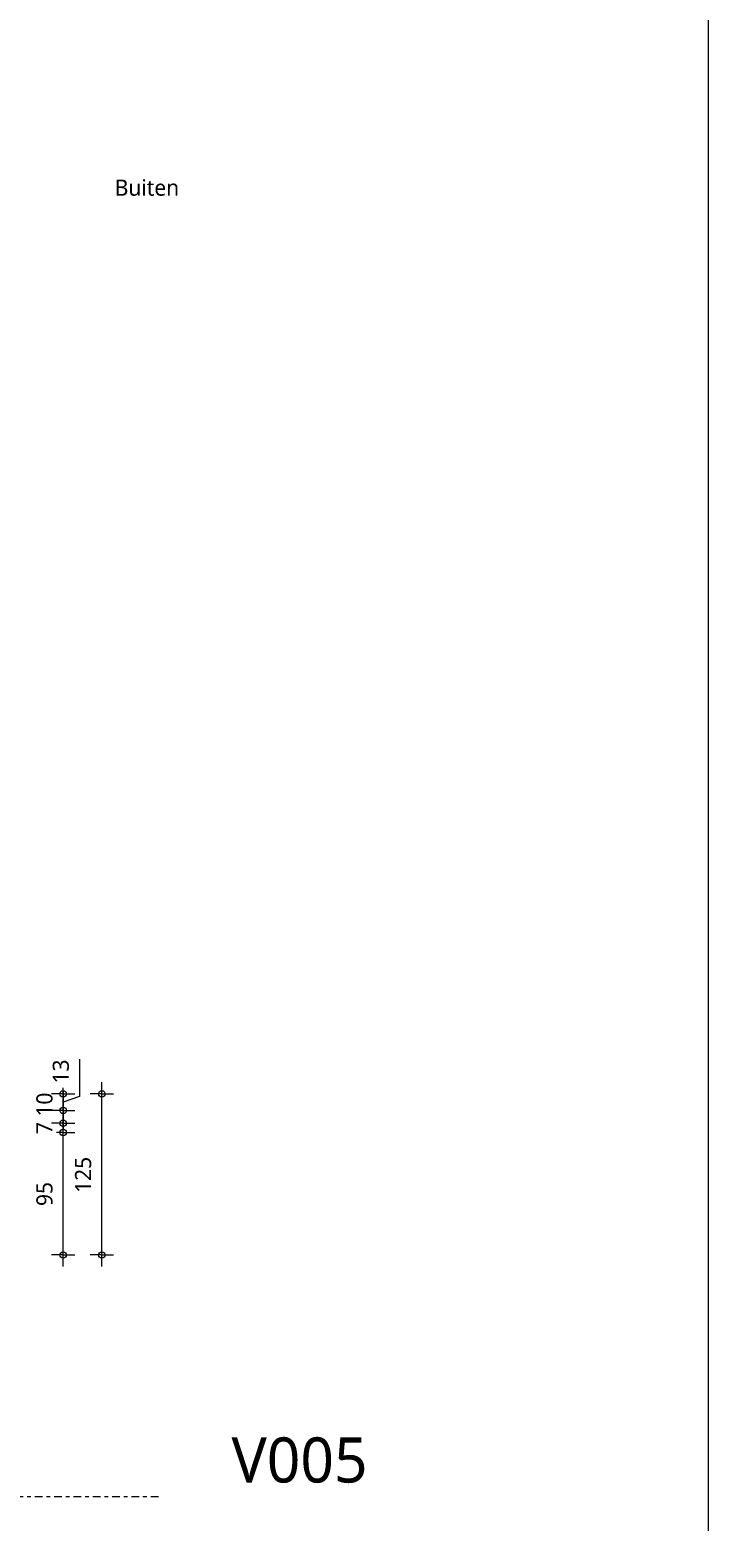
# Model space of a CAD drawing. Header units: millimetres. Extents: x 2125 to 5374, y 989 to 5495.
# Drawn here: x 4848 to 5374, y 2867 to 4025 of the extents above; entities that cross this region are included whole.
import ezdxf

# ---------------------------------------------------------------- set-up
doc = ezdxf.new("R2010")
doc.units = ezdxf.units.MM
doc.linetypes.add('MV_center', pattern=[15, 6, -3, 3, -3])
for name, color, linetype, lineweight in [('A-ANNO-DIMS', 211, 'Continuous', 13), ('A-ANNO-DIMS-5', 211, 'Continuous', 13), ('A-DETL', 90, 'Continuous', 13), ('A-DETL-GENF', 92, 'Continuous', 18), ('G-ANNO-TEXT', 231, 'Continuous', 13)]:
    doc.layers.add(name, color=color, linetype=linetype, lineweight=lineweight)
doc.styles.add('Segoe UI_2', font='segoeui.ttf', dxfattribs={"height": 12.5})
doc.styles.add('Segoe UI_5', font='segoeui.ttf', dxfattribs={"height": 35})
doc.dimstyles.new('2_5_mm', dxfattribs={"dimscale": 304.8, "dimtxt": 13.092049, "dimasz": 0.016404, "dimexe": 0.029528, "dimexo": 0.0625, "dimgap": 0.014764, "dimtad": 1, "dimdec": 0, "dimzin": 0, "dimdsep": 46, "dimtxsty": 'Segoe UI_2', "dimblk1": 'DOTBLANK', "dimblk2": 'DOTBLANK', "dimsah": 1, "dimcen": 0.09, "dimdle": 0.029528, "dimazin": 0, "dimtfac": 1, "dimtdec": 4, "dimtix": 1, "dimtmove": 0, "dimatfit": 3, "dimfxl": 0.029528, "dimfxlon": 1, "dimtvp": 1, "dimtfill": 1, "dimtolj": 1, "dimtzin": 0, "dimarcsym": 2})
doc.dimstyles.new('2_5_mm_1', dxfattribs={"dimscale": 304.8, "dimtxt": 13.092049, "dimasz": 0.016404, "dimexe": 0.029528, "dimexo": 0.0625, "dimgap": 0.014764, "dimtad": 1, "dimdec": 0, "dimzin": 0, "dimdsep": 46, "dimtxsty": 'Segoe UI_2', "dimblk1": 'DOTBLANK', "dimblk2": 'DOTBLANK', "dimsah": 1, "dimcen": 0.09, "dimdle": 0.029528, "dimazin": 0, "dimtfac": 1, "dimtdec": 4, "dimtix": 1, "dimtmove": 1, "dimatfit": 3, "dimfxl": 0.029528, "dimfxlon": 1, "dimtvp": 1, "dimtfill": 1, "dimtolj": 1, "dimtzin": 0, "dimarcsym": 2})

# ---------------------------------------------------------------- blocks, each defined once
blk = doc.blocks.new('NLRS_00_DI_maskeer - Type 1-4234679-Details Restauratie 1-5')
at = {"layer": 'A-DETL-GENF', "linetype": 'MV_center'}
blk.add_line((-100, 0), (599, 0), dxfattribs=at)
blk = doc.blocks.new('DIMBLOCK133-Details Restauratie 1-5')
at = {"layer": 'A-ANNO-DIMS-5'}
for p, q in [((4873.9, 3168.8), (4864.9, 3168.8)), ((4873.9, 3064.8), (4873.9, 3168.8)), ((4873.9, 3168.8), (4882.9, 3168.8)), ((4873.9, 3073.8), (4864.9, 3073.8)), ((4873.9, 3073.8), (4882.9, 3073.8))]:
    blk.add_line(p, q, dxfattribs=at)
for centre in [(4873.9, 3168.8), (4873.9, 3073.8)]:
    blk.add_circle(centre, 2.5, dxfattribs=at)
at = {"layer": 'A-ANNO-DIMS-5', "color": 0, "insert": (4853.1, 3111.8), "char_height": 12.5, "width": 22.852, "attachment_point": 1, "rotation": 90, "line_spacing_factor": 1.142579, "style": 'Segoe UI_2', "bg_fill": 3, "box_fill_scale": 1.25, "bg_fill_color": 9, "bg_fill_true_color": 13158600, "bg_fill_transparency": 0}
blk.add_mtext('95', dxfattribs=at)
blk = doc.blocks.new('_DotBlank')
at = {"color": 0, "linetype": 'ByBlock', "lineweight": -2}
blk.add_line((-0.5, 0), (-1, 0), dxfattribs=at)
blk.add_circle((0, 0), 0.5, dxfattribs=at)
blk = doc.blocks.new('DIMBLOCK134-Details Restauratie 1-5')
at = {"layer": 'A-ANNO-DIMS-5'}
for p, q in [((4873.9, 3176), (4864.9, 3176)), ((4873.9, 3168.8), (4873.9, 3176)), ((4873.9, 3176), (4882.9, 3176)), ((4873.9, 3168.8), (4864.9, 3168.8)), ((4873.9, 3168.8), (4882.9, 3168.8))]:
    blk.add_line(p, q, dxfattribs=at)
for centre in [(4873.9, 3176), (4873.9, 3168.8)]:
    blk.add_circle(centre, 2.5, dxfattribs=at)
at = {"layer": 'A-ANNO-DIMS-5', "color": 0, "insert": (4853.1, 3167.6), "char_height": 12.5, "width": 11.426, "attachment_point": 1, "rotation": 90, "line_spacing_factor": 1.142579, "style": 'Segoe UI_2', "bg_fill": 3, "box_fill_scale": 1.25, "bg_fill_color": 9, "bg_fill_true_color": 13158600, "bg_fill_transparency": 0}
blk.add_mtext('7', dxfattribs=at)
blk = doc.blocks.new('DIMBLOCK135-Details Restauratie 1-5')
at = {"layer": 'A-ANNO-DIMS-5'}
for p, q in [((4873.9, 3200.3), (4873.9, 3171.2)), ((4873.9, 3186), (4864.9, 3186)), ((4873.9, 3176), (4873.9, 3186)), ((4873.9, 3186), (4882.9, 3186)), ((4873.9, 3176), (4864.9, 3176)), ((4873.9, 3171.2), (4873.9, 3181)), ((4873.9, 3176), (4882.9, 3176))]:
    blk.add_line(p, q, dxfattribs=at)
for centre in [(4873.9, 3186), (4873.9, 3176)]:
    blk.add_circle(centre, 2.5, dxfattribs=at)
at = {"layer": 'A-ANNO-DIMS-5', "color": 0, "insert": (4853.1, 3181.2), "char_height": 12.5, "width": 22.852, "attachment_point": 1, "rotation": 90, "line_spacing_factor": 1.142579, "style": 'Segoe UI_2', "bg_fill": 3, "box_fill_scale": 1.25, "bg_fill_color": 9, "bg_fill_true_color": 13158600, "bg_fill_transparency": 0}
blk.add_mtext('10', dxfattribs=at)
blk = doc.blocks.new('DIMBLOCK136-Details Restauratie 1-5')
at = {"layer": 'A-ANNO-DIMS-5'}
for p, q in [((4886.6, 3225.9), (4886.6, 3196.9)), ((4873.9, 3186), (4873.9, 3207.8)), ((4873.9, 3198.8), (4864.9, 3198.8)), ((4873.9, 3198.8), (4882.9, 3198.8)), ((4886.6, 3196.9), (4873.9, 3192.4)), ((4873.9, 3186), (4864.9, 3186)), ((4873.9, 3186), (4882.9, 3186))]:
    blk.add_line(p, q, dxfattribs=at)
for centre in [(4873.9, 3198.8), (4873.9, 3186)]:
    blk.add_circle(centre, 2.5, dxfattribs=at)
at = {"layer": 'A-ANNO-DIMS-5', "color": 0, "insert": (4865.8, 3206.9), "char_height": 12.5, "width": 22.852, "attachment_point": 1, "rotation": 90, "line_spacing_factor": 1.142579, "style": 'Segoe UI_2', "bg_fill": 3, "box_fill_scale": 1.25, "bg_fill_color": 9, "bg_fill_true_color": 13158600, "bg_fill_transparency": 0}
blk.add_mtext('13', dxfattribs=at)
blk = doc.blocks.new('DIMBLOCK188-Details Restauratie 1-5')
at = {"layer": 'A-ANNO-DIMS-5'}
for p, q in [((4903.9, 3064.8), (4903.9, 3207.8)), ((4903.9, 3198.8), (4894.9, 3198.8)), ((4903.9, 3198.8), (4912.9, 3198.8)), ((4903.9, 3073.8), (4894.9, 3073.8)), ((4903.9, 3073.8), (4912.9, 3073.8))]:
    blk.add_line(p, q, dxfattribs=at)
for centre in [(4903.9, 3198.8), (4903.9, 3073.8)]:
    blk.add_circle(centre, 2.5, dxfattribs=at)
at = {"layer": 'A-ANNO-DIMS-5', "color": 0, "insert": (4883.1, 3122), "char_height": 12.5, "width": 34.277, "attachment_point": 1, "rotation": 90, "line_spacing_factor": 1.142579, "style": 'Segoe UI_2', "bg_fill": 3, "box_fill_scale": 1.25, "bg_fill_color": 9, "bg_fill_true_color": 13158600, "bg_fill_transparency": 0}
blk.add_mtext('125', dxfattribs=at)

msp = doc.modelspace()

# ---------------------------------------------------------------- linework, layer by layer
at = {"layer": 'A-DETL', "lineweight": 18}
msp.add_line((5374.367, 5494.535), (5374.367, 989.168), dxfattribs=at)

# ---------------------------------------------------------------- block references
at = {"layer": 'A-DETL-GENF', "linetype": 'MV_center', "rotation": 180}
msp.add_blockref('NLRS_00_DI_maskeer - Type 1-4234679-Details Restauratie 1-5', (4847.859, 2886.183), dxfattribs=at)

# ---------------------------------------------------------------- texts
at = {"layer": 'G-ANNO-TEXT', "color": 7, "attachment_point": 1}
for s, insert, char_height, width, style in [('Buiten', (4913.932, 3908.454), 12.5, 59.72572, 'Segoe UI_2'), ('V005', (5004.558, 2932.165), 35, 136.28688, 'Segoe UI_5')]:
    msp.add_mtext(s, dxfattribs=dict(at, insert=insert, char_height=char_height, width=width, style=style))

# ---------------------------------------------------------------- dimensions: what is measured, and where the dimension line sits
at = {"layer": 'A-ANNO-DIMS'}
dim = msp.add_linear_dim(base=(4873.947, 3168.828), p1=(4864.947, 3073.828), p2=(4864.947, 3168.828), angle=90, dimstyle='2_5_mm', override={"dimpost": '<>', "dimfxl": 95}, dxfattribs=at)
dim.commit()
dim.dimension.update_dxf_attribs({"geometry": 'DIMBLOCK133-Details Restauratie 1-5', "text_midpoint": (4862.983, 3121.328)})

# ---------------------------------------------------------------- next in the draw order: dimensions: what is measured, and where the dimension line sits
dim = msp.add_linear_dim(base=(4873.947, 3175.955), p1=(4864.947, 3168.828), p2=(4864.947, 3175.955), angle=90, dimstyle='2_5_mm', override={"dimpost": '<>', "dimfxl": 7.126797}, dxfattribs=at)
dim.commit()
dim.dimension.update_dxf_attribs({"geometry": 'DIMBLOCK134-Details Restauratie 1-5', "text_midpoint": (4863.197, 3172.391)})

# ---------------------------------------------------------------- next in the draw order: dimensions: what is measured, and where the dimension line sits
dim = msp.add_linear_dim(base=(4873.947, 3185.955), p1=(4864.947, 3175.955), p2=(4864.947, 3185.955), angle=90, dimstyle='2_5_mm_1', override={"dimpost": '<>', "dimfxl": 10}, dxfattribs=at)
dim.commit()
dim.dimension.update_dxf_attribs({"geometry": 'DIMBLOCK135-Details Restauratie 1-5', "text_midpoint": (4861.471, 3192.665), "dimtype": 160, "text_rotation": 90})

# ---------------------------------------------------------------- next in the draw order: dimensions: what is measured, and where the dimension line sits
dim = msp.add_linear_dim(base=(4873.947, 3198.828), p1=(4864.947, 3185.955), p2=(4864.947, 3198.828), angle=90, dimstyle='2_5_mm_1', override={"dimpost": '<>', "dimfxl": 12.873203}, dxfattribs=at)
dim.commit()
dim.dimension.update_dxf_attribs({"geometry": 'DIMBLOCK136-Details Restauratie 1-5', "text_midpoint": (4874.113, 3218.314), "dimtype": 160, "text_rotation": 90})

# ---------------------------------------------------------------- next in the draw order: dimensions: what is measured, and where the dimension line sits
dim = msp.add_linear_dim(base=(4903.947, 3198.828), p1=(4894.947, 3073.828), p2=(4894.947, 3198.828), angle=90, dimstyle='2_5_mm', override={"dimpost": '<>', "dimfxl": 125}, dxfattribs=at)
dim.commit()
dim.dimension.update_dxf_attribs({"geometry": 'DIMBLOCK188-Details Restauratie 1-5', "text_midpoint": (4892.948, 3136.328)})

doc.saveas('drawing.dxf')
